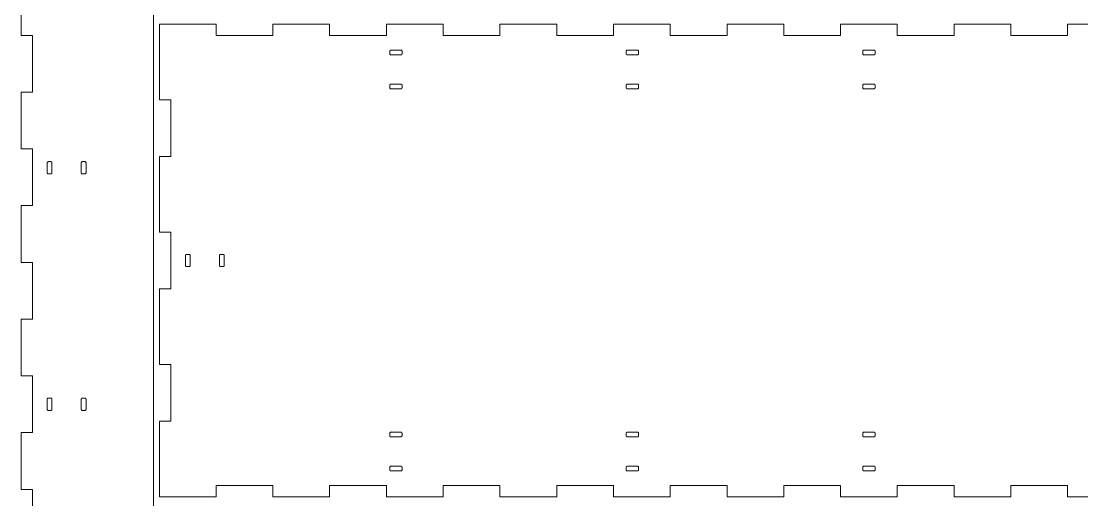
# Model space of a CAD drawing. Header units: millimetres. Extents: x 0 to 3016, y 0 to 2002.
# Drawn here: x 2016 to 2576, y 324 to 578 of the extents above; entities that cross this region are included whole.
import ezdxf

# ---------------------------------------------------------------- set-up
doc = ezdxf.new("R2010")
doc.units = ezdxf.units.MM
doc.layers.add('CORTE', color=1, linetype='Continuous', lineweight=0)

msp = doc.modelspace()

# ---------------------------------------------------------------- linework, layer by layer
at = {"layer": 'CORTE'}
for points in [[(2086, 676), (2086, 74), (2086.025151, 73.552142), (2086.100288, 73.109916), (2086.224467, 72.678884), (2086.396125, 72.264465), (2086.613103, 71.871872), (2086.872674, 71.506041), (2087.171573, 71.171573), (2087.506041, 70.872674), (2087.871872, 70.613103), (2088.264465, 70.396125), (2088.678884, 70.224467), (2089.109916, 70.100288), (2089.552142, 70.025151), (2090, 70), (2942, 70)], [(2016, 600), (2016, 570), (2022, 570), (2022, 540), (2016, 540), (2016, 510), (2022, 510), (2022, 480), (2016, 480), (2016, 450), (2022, 450), (2022, 420), (2016, 420), (2016, 390), (2022, 390), (2022, 360), (2016, 360), (2016, 330), (2022, 330), (2022, 300)], [(2599, 576), (2569, 576), (2569, 570), (2539, 570), (2539, 576), (2509, 576), (2509, 570), (2479, 570), (2479, 576), (2449, 576), (2449, 570), (2419, 570), (2419, 576), (2389, 576), (2389, 570), (2359, 570), (2359, 576), (2329, 576), (2329, 570), (2299, 570), (2299, 576), (2269, 576), (2269, 570), (2239, 570), (2239, 576), (2209, 576), (2209, 570), (2179, 570), (2179, 576), (2149, 576), (2149, 570), (2119, 570), (2119, 576), (2089, 576), (2089, 536), (2095, 536), (2095, 506), (2089, 506), (2089, 466), (2095, 466), (2095, 436), (2089, 436), (2089, 396), (2095, 396), (2095, 366), (2089, 366), (2089, 326), (2089, 326), (2119, 326), (2119, 332), (2149, 332), (2149, 326), (2179, 326), (2179, 332), (2209, 332), (2209, 326), (2239, 326), (2239, 332), (2269, 332), (2269, 326), (2299, 326), (2299, 332), (2329, 332), (2329, 326), (2359, 326), (2359, 332), (2389, 332), (2389, 326), (2419, 326), (2419, 332), (2449, 332), (2449, 326), (2479, 326), (2479, 332), (2509, 332), (2509, 326), (2539, 326), (2539, 332), (2569, 332), (2569, 326), (2599, 326)]]:
    msp.add_lwpolyline(points, dxfattribs=at)
for points in [[(2216.65, 559.75), (2216.717179, 559.753773), (2216.783513, 559.765043), (2216.848167, 559.78367), (2216.91033, 559.809419), (2216.969219, 559.841965), (2217.024094, 559.880901), (2217.074264, 559.925736), (2217.119099, 559.975906), (2217.158035, 560.030781), (2217.190581, 560.08967), (2217.21633, 560.151833), (2217.234957, 560.216487), (2217.246227, 560.282821), (2217.25, 560.35), (2217.25, 561.65), (2217.246227, 561.717179), (2217.234957, 561.783513), (2217.21633, 561.848167), (2217.190581, 561.91033), (2217.158035, 561.969219), (2217.119099, 562.024094), (2217.074264, 562.074264), (2217.024094, 562.119099), (2216.969219, 562.158035), (2216.91033, 562.190581), (2216.848167, 562.21633), (2216.783513, 562.234957), (2216.717179, 562.246227), (2216.65, 562.25), (2211.35, 562.25), (2211.282821, 562.246227), (2211.216487, 562.234957), (2211.151833, 562.21633), (2211.08967, 562.190581), (2211.030781, 562.158035), (2210.975906, 562.119099), (2210.925736, 562.074264), (2210.880901, 562.024094), (2210.841965, 561.969219), (2210.809419, 561.91033), (2210.78367, 561.848167), (2210.765043, 561.783513), (2210.753773, 561.717179), (2210.75, 561.65), (2210.75, 560.35), (2210.753773, 560.282821), (2210.765043, 560.216487), (2210.78367, 560.151833), (2210.809419, 560.08967), (2210.841965, 560.030781), (2210.880901, 559.975906), (2210.925736, 559.925736), (2210.975906, 559.880901), (2211.030781, 559.841965), (2211.08967, 559.809419), (2211.151833, 559.78367), (2211.216487, 559.765043), (2211.282821, 559.753773), (2211.35, 559.75)], [(2341.65, 559.75), (2341.717179, 559.753773), (2341.783513, 559.765043), (2341.848167, 559.78367), (2341.91033, 559.809419), (2341.969219, 559.841965), (2342.024094, 559.880901), (2342.074264, 559.925736), (2342.119099, 559.975906), (2342.158035, 560.030781), (2342.190581, 560.08967), (2342.21633, 560.151833), (2342.234957, 560.216487), (2342.246227, 560.282821), (2342.25, 560.35), (2342.25, 561.65), (2342.246227, 561.717179), (2342.234957, 561.783513), (2342.21633, 561.848167), (2342.190581, 561.91033), (2342.158035, 561.969219), (2342.119099, 562.024094), (2342.074264, 562.074264), (2342.024094, 562.119099), (2341.969219, 562.158035), (2341.91033, 562.190581), (2341.848167, 562.21633), (2341.783513, 562.234957), (2341.717179, 562.246227), (2341.65, 562.25), (2336.35, 562.25), (2336.282821, 562.246227), (2336.216487, 562.234957), (2336.151833, 562.21633), (2336.08967, 562.190581), (2336.030781, 562.158035), (2335.975906, 562.119099), (2335.925736, 562.074264), (2335.880901, 562.024094), (2335.841965, 561.969219), (2335.809419, 561.91033), (2335.78367, 561.848167), (2335.765043, 561.783513), (2335.753773, 561.717179), (2335.75, 561.65), (2335.75, 560.35), (2335.753773, 560.282821), (2335.765043, 560.216487), (2335.78367, 560.151833), (2335.809419, 560.08967), (2335.841965, 560.030781), (2335.880901, 559.975906), (2335.925736, 559.925736), (2335.975906, 559.880901), (2336.030781, 559.841965), (2336.08967, 559.809419), (2336.151833, 559.78367), (2336.216487, 559.765043), (2336.282821, 559.753773), (2336.35, 559.75)], [(2466.65, 559.75), (2466.717179, 559.753773), (2466.783513, 559.765043), (2466.848167, 559.78367), (2466.91033, 559.809419), (2466.969219, 559.841965), (2467.024094, 559.880901), (2467.074264, 559.925736), (2467.119099, 559.975906), (2467.158035, 560.030781), (2467.190581, 560.08967), (2467.21633, 560.151833), (2467.234957, 560.216487), (2467.246227, 560.282821), (2467.25, 560.35), (2467.25, 561.65), (2467.246227, 561.717179), (2467.234957, 561.783513), (2467.21633, 561.848167), (2467.190581, 561.91033), (2467.158035, 561.969219), (2467.119099, 562.024094), (2467.074264, 562.074264), (2467.024094, 562.119099), (2466.969219, 562.158035), (2466.91033, 562.190581), (2466.848167, 562.21633), (2466.783513, 562.234957), (2466.717179, 562.246227), (2466.65, 562.25), (2461.35, 562.25), (2461.282821, 562.246227), (2461.216487, 562.234957), (2461.151833, 562.21633), (2461.08967, 562.190581), (2461.030781, 562.158035), (2460.975906, 562.119099), (2460.925736, 562.074264), (2460.880901, 562.024094), (2460.841965, 561.969219), (2460.809419, 561.91033), (2460.78367, 561.848167), (2460.765043, 561.783513), (2460.753773, 561.717179), (2460.75, 561.65), (2460.75, 560.35), (2460.753773, 560.282821), (2460.765043, 560.216487), (2460.78367, 560.151833), (2460.809419, 560.08967), (2460.841965, 560.030781), (2460.880901, 559.975906), (2460.925736, 559.925736), (2460.975906, 559.880901), (2461.030781, 559.841965), (2461.08967, 559.809419), (2461.151833, 559.78367), (2461.216487, 559.765043), (2461.282821, 559.753773), (2461.35, 559.75)], [(2216.65, 541.75), (2216.717179, 541.753773), (2216.783513, 541.765043), (2216.848167, 541.78367), (2216.91033, 541.809419), (2216.969219, 541.841965), (2217.024094, 541.880901), (2217.074264, 541.925736), (2217.119099, 541.975906), (2217.158035, 542.030781), (2217.190581, 542.08967), (2217.21633, 542.151833), (2217.234957, 542.216487), (2217.246227, 542.282821), (2217.25, 542.35), (2217.25, 543.65), (2217.246227, 543.717179), (2217.234957, 543.783513), (2217.21633, 543.848167), (2217.190581, 543.91033), (2217.158035, 543.969219), (2217.119099, 544.024094), (2217.074264, 544.074264), (2217.024094, 544.119099), (2216.969219, 544.158035), (2216.91033, 544.190581), (2216.848167, 544.21633), (2216.783513, 544.234957), (2216.717179, 544.246227), (2216.65, 544.25), (2211.35, 544.25), (2211.282821, 544.246227), (2211.216487, 544.234957), (2211.151833, 544.21633), (2211.08967, 544.190581), (2211.030781, 544.158035), (2210.975906, 544.119099), (2210.925736, 544.074264), (2210.880901, 544.024094), (2210.841965, 543.969219), (2210.809419, 543.91033), (2210.78367, 543.848167), (2210.765043, 543.783513), (2210.753773, 543.717179), (2210.75, 543.65), (2210.75, 542.35), (2210.753773, 542.282821), (2210.765043, 542.216487), (2210.78367, 542.151833), (2210.809419, 542.08967), (2210.841965, 542.030781), (2210.880901, 541.975906), (2210.925736, 541.925736), (2210.975906, 541.880901), (2211.030781, 541.841965), (2211.08967, 541.809419), (2211.151833, 541.78367), (2211.216487, 541.765043), (2211.282821, 541.753773), (2211.35, 541.75)], [(2341.65, 541.75), (2341.717179, 541.753773), (2341.783513, 541.765043), (2341.848167, 541.78367), (2341.91033, 541.809419), (2341.969219, 541.841965), (2342.024094, 541.880901), (2342.074264, 541.925736), (2342.119099, 541.975906), (2342.158035, 542.030781), (2342.190581, 542.08967), (2342.21633, 542.151833), (2342.234957, 542.216487), (2342.246227, 542.282821), (2342.25, 542.35), (2342.25, 543.65), (2342.246227, 543.717179), (2342.234957, 543.783513), (2342.21633, 543.848167), (2342.190581, 543.91033), (2342.158035, 543.969219), (2342.119099, 544.024094), (2342.074264, 544.074264), (2342.024094, 544.119099), (2341.969219, 544.158035), (2341.91033, 544.190581), (2341.848167, 544.21633), (2341.783513, 544.234957), (2341.717179, 544.246227), (2341.65, 544.25), (2336.35, 544.25), (2336.282821, 544.246227), (2336.216487, 544.234957), (2336.151833, 544.21633), (2336.08967, 544.190581), (2336.030781, 544.158035), (2335.975906, 544.119099), (2335.925736, 544.074264), (2335.880901, 544.024094), (2335.841965, 543.969219), (2335.809419, 543.91033), (2335.78367, 543.848167), (2335.765043, 543.783513), (2335.753773, 543.717179), (2335.75, 543.65), (2335.75, 542.35), (2335.753773, 542.282821), (2335.765043, 542.216487), (2335.78367, 542.151833), (2335.809419, 542.08967), (2335.841965, 542.030781), (2335.880901, 541.975906), (2335.925736, 541.925736), (2335.975906, 541.880901), (2336.030781, 541.841965), (2336.08967, 541.809419), (2336.151833, 541.78367), (2336.216487, 541.765043), (2336.282821, 541.753773), (2336.35, 541.75)], [(2466.65, 541.75), (2466.717179, 541.753773), (2466.783513, 541.765043), (2466.848167, 541.78367), (2466.91033, 541.809419), (2466.969219, 541.841965), (2467.024094, 541.880901), (2467.074264, 541.925736), (2467.119099, 541.975906), (2467.158035, 542.030781), (2467.190581, 542.08967), (2467.21633, 542.151833), (2467.234957, 542.216487), (2467.246227, 542.282821), (2467.25, 542.35), (2467.25, 543.65), (2467.246227, 543.717179), (2467.234957, 543.783513), (2467.21633, 543.848167), (2467.190581, 543.91033), (2467.158035, 543.969219), (2467.119099, 544.024094), (2467.074264, 544.074264), (2467.024094, 544.119099), (2466.969219, 544.158035), (2466.91033, 544.190581), (2466.848167, 544.21633), (2466.783513, 544.234957), (2466.717179, 544.246227), (2466.65, 544.25), (2461.35, 544.25), (2461.282821, 544.246227), (2461.216487, 544.234957), (2461.151833, 544.21633), (2461.08967, 544.190581), (2461.030781, 544.158035), (2460.975906, 544.119099), (2460.925736, 544.074264), (2460.880901, 544.024094), (2460.841965, 543.969219), (2460.809419, 543.91033), (2460.78367, 543.848167), (2460.765043, 543.783513), (2460.753773, 543.717179), (2460.75, 543.65), (2460.75, 542.35), (2460.753773, 542.282821), (2460.765043, 542.216487), (2460.78367, 542.151833), (2460.809419, 542.08967), (2460.841965, 542.030781), (2460.880901, 541.975906), (2460.925736, 541.925736), (2460.975906, 541.880901), (2461.030781, 541.841965), (2461.08967, 541.809419), (2461.151833, 541.78367), (2461.216487, 541.765043), (2461.282821, 541.753773), (2461.35, 541.75)], [(2032.25, 502.65), (2032.246227, 502.717179), (2032.234957, 502.783513), (2032.21633, 502.848167), (2032.190581, 502.91033), (2032.158035, 502.969219), (2032.119099, 503.024094), (2032.074264, 503.074264), (2032.024094, 503.119099), (2031.969219, 503.158035), (2031.91033, 503.190581), (2031.848167, 503.21633), (2031.783513, 503.234957), (2031.717179, 503.246227), (2031.65, 503.25), (2030.35, 503.25), (2030.282821, 503.246227), (2030.216487, 503.234957), (2030.151833, 503.21633), (2030.08967, 503.190581), (2030.030781, 503.158035), (2029.975906, 503.119099), (2029.925736, 503.074264), (2029.880901, 503.024094), (2029.841965, 502.969219), (2029.809419, 502.91033), (2029.78367, 502.848167), (2029.765043, 502.783513), (2029.753773, 502.717179), (2029.75, 502.65), (2029.75, 497.35), (2029.753773, 497.282821), (2029.765043, 497.216487), (2029.78367, 497.151833), (2029.809419, 497.08967), (2029.841965, 497.030781), (2029.880901, 496.975906), (2029.925736, 496.925736), (2029.975906, 496.880901), (2030.030781, 496.841965), (2030.08967, 496.809419), (2030.151833, 496.78367), (2030.216487, 496.765043), (2030.282821, 496.753773), (2030.35, 496.75), (2031.65, 496.75), (2031.717179, 496.753773), (2031.783513, 496.765043), (2031.848167, 496.78367), (2031.91033, 496.809419), (2031.969219, 496.841965), (2032.024094, 496.880901), (2032.074264, 496.925736), (2032.119099, 496.975906), (2032.158035, 497.030781), (2032.190581, 497.08967), (2032.21633, 497.151833), (2032.234957, 497.216487), (2032.246227, 497.282821), (2032.25, 497.35)], [(2050.25, 502.65), (2050.246227, 502.717179), (2050.234957, 502.783513), (2050.21633, 502.848167), (2050.190581, 502.91033), (2050.158035, 502.969219), (2050.119099, 503.024094), (2050.074264, 503.074264), (2050.024094, 503.119099), (2049.969219, 503.158035), (2049.91033, 503.190581), (2049.848167, 503.21633), (2049.783513, 503.234957), (2049.717179, 503.246227), (2049.65, 503.25), (2048.35, 503.25), (2048.282821, 503.246227), (2048.216487, 503.234957), (2048.151833, 503.21633), (2048.08967, 503.190581), (2048.030781, 503.158035), (2047.975906, 503.119099), (2047.925736, 503.074264), (2047.880901, 503.024094), (2047.841965, 502.969219), (2047.809419, 502.91033), (2047.78367, 502.848167), (2047.765043, 502.783513), (2047.753773, 502.717179), (2047.75, 502.65), (2047.75, 497.35), (2047.753773, 497.282821), (2047.765043, 497.216487), (2047.78367, 497.151833), (2047.809419, 497.08967), (2047.841965, 497.030781), (2047.880901, 496.975906), (2047.925736, 496.925736), (2047.975906, 496.880901), (2048.030781, 496.841965), (2048.08967, 496.809419), (2048.151833, 496.78367), (2048.216487, 496.765043), (2048.282821, 496.753773), (2048.35, 496.75), (2049.65, 496.75), (2049.717179, 496.753773), (2049.783513, 496.765043), (2049.848167, 496.78367), (2049.91033, 496.809419), (2049.969219, 496.841965), (2050.024094, 496.880901), (2050.074264, 496.925736), (2050.119099, 496.975906), (2050.158035, 497.030781), (2050.190581, 497.08967), (2050.21633, 497.151833), (2050.234957, 497.216487), (2050.246227, 497.282821), (2050.25, 497.35)], [(2104.65, 447.75), (2104.717179, 447.753773), (2104.783513, 447.765043), (2104.848167, 447.78367), (2104.91033, 447.809419), (2104.969219, 447.841965), (2105.024094, 447.880901), (2105.074264, 447.925736), (2105.119099, 447.975906), (2105.158035, 448.030781), (2105.190581, 448.08967), (2105.21633, 448.151833), (2105.234957, 448.216487), (2105.246227, 448.282821), (2105.25, 448.35), (2105.25, 453.65), (2105.246227, 453.717179), (2105.234957, 453.783513), (2105.21633, 453.848167), (2105.190581, 453.91033), (2105.158035, 453.969219), (2105.119099, 454.024094), (2105.074264, 454.074264), (2105.024094, 454.119099), (2104.969219, 454.158035), (2104.91033, 454.190581), (2104.848167, 454.21633), (2104.783513, 454.234957), (2104.717179, 454.246227), (2104.65, 454.25), (2103.35, 454.25), (2103.282821, 454.246227), (2103.216487, 454.234957), (2103.151833, 454.21633), (2103.08967, 454.190581), (2103.030781, 454.158035), (2102.975906, 454.119099), (2102.925736, 454.074264), (2102.880901, 454.024094), (2102.841965, 453.969219), (2102.809419, 453.91033), (2102.78367, 453.848167), (2102.765043, 453.783513), (2102.753773, 453.717179), (2102.75, 453.65), (2102.75, 448.35), (2102.753773, 448.282821), (2102.765043, 448.216487), (2102.78367, 448.151833), (2102.809419, 448.08967), (2102.841965, 448.030781), (2102.880901, 447.975906), (2102.925736, 447.925736), (2102.975906, 447.880901), (2103.030781, 447.841965), (2103.08967, 447.809419), (2103.151833, 447.78367), (2103.216487, 447.765043), (2103.282821, 447.753773), (2103.35, 447.75)], [(2122.65, 447.75), (2122.717179, 447.753773), (2122.783513, 447.765043), (2122.848167, 447.78367), (2122.91033, 447.809419), (2122.969219, 447.841965), (2123.024094, 447.880901), (2123.074264, 447.925736), (2123.119099, 447.975906), (2123.158035, 448.030781), (2123.190581, 448.08967), (2123.21633, 448.151833), (2123.234957, 448.216487), (2123.246227, 448.282821), (2123.25, 448.35), (2123.25, 453.65), (2123.246227, 453.717179), (2123.234957, 453.783513), (2123.21633, 453.848167), (2123.190581, 453.91033), (2123.158035, 453.969219), (2123.119099, 454.024094), (2123.074264, 454.074264), (2123.024094, 454.119099), (2122.969219, 454.158035), (2122.91033, 454.190581), (2122.848167, 454.21633), (2122.783513, 454.234957), (2122.717179, 454.246227), (2122.65, 454.25), (2121.35, 454.25), (2121.282821, 454.246227), (2121.216487, 454.234957), (2121.151833, 454.21633), (2121.08967, 454.190581), (2121.030781, 454.158035), (2120.975906, 454.119099), (2120.925736, 454.074264), (2120.880901, 454.024094), (2120.841965, 453.969219), (2120.809419, 453.91033), (2120.78367, 453.848167), (2120.765043, 453.783513), (2120.753773, 453.717179), (2120.75, 453.65), (2120.75, 448.35), (2120.753773, 448.282821), (2120.765043, 448.216487), (2120.78367, 448.151833), (2120.809419, 448.08967), (2120.841965, 448.030781), (2120.880901, 447.975906), (2120.925736, 447.925736), (2120.975906, 447.880901), (2121.030781, 447.841965), (2121.08967, 447.809419), (2121.151833, 447.78367), (2121.216487, 447.765043), (2121.282821, 447.753773), (2121.35, 447.75)], [(2032.25, 377.65), (2032.246227, 377.717179), (2032.234957, 377.783513), (2032.21633, 377.848167), (2032.190581, 377.91033), (2032.158035, 377.969219), (2032.119099, 378.024094), (2032.074264, 378.074264), (2032.024094, 378.119099), (2031.969219, 378.158035), (2031.91033, 378.190581), (2031.848167, 378.21633), (2031.783513, 378.234957), (2031.717179, 378.246227), (2031.65, 378.25), (2030.35, 378.25), (2030.282821, 378.246227), (2030.216487, 378.234957), (2030.151833, 378.21633), (2030.08967, 378.190581), (2030.030781, 378.158035), (2029.975906, 378.119099), (2029.925736, 378.074264), (2029.880901, 378.024094), (2029.841965, 377.969219), (2029.809419, 377.91033), (2029.78367, 377.848167), (2029.765043, 377.783513), (2029.753773, 377.717179), (2029.75, 377.65), (2029.75, 372.35), (2029.753773, 372.282821), (2029.765043, 372.216487), (2029.78367, 372.151833), (2029.809419, 372.08967), (2029.841965, 372.030781), (2029.880901, 371.975906), (2029.925736, 371.925736), (2029.975906, 371.880901), (2030.030781, 371.841965), (2030.08967, 371.809419), (2030.151833, 371.78367), (2030.216487, 371.765043), (2030.282821, 371.753773), (2030.35, 371.75), (2031.65, 371.75), (2031.717179, 371.753773), (2031.783513, 371.765043), (2031.848167, 371.78367), (2031.91033, 371.809419), (2031.969219, 371.841965), (2032.024094, 371.880901), (2032.074264, 371.925736), (2032.119099, 371.975906), (2032.158035, 372.030781), (2032.190581, 372.08967), (2032.21633, 372.151833), (2032.234957, 372.216487), (2032.246227, 372.282821), (2032.25, 372.35)], [(2050.25, 377.65), (2050.246227, 377.717179), (2050.234957, 377.783513), (2050.21633, 377.848167), (2050.190581, 377.91033), (2050.158035, 377.969219), (2050.119099, 378.024094), (2050.074264, 378.074264), (2050.024094, 378.119099), (2049.969219, 378.158035), (2049.91033, 378.190581), (2049.848167, 378.21633), (2049.783513, 378.234957), (2049.717179, 378.246227), (2049.65, 378.25), (2048.35, 378.25), (2048.282821, 378.246227), (2048.216487, 378.234957), (2048.151833, 378.21633), (2048.08967, 378.190581), (2048.030781, 378.158035), (2047.975906, 378.119099), (2047.925736, 378.074264), (2047.880901, 378.024094), (2047.841965, 377.969219), (2047.809419, 377.91033), (2047.78367, 377.848167), (2047.765043, 377.783513), (2047.753773, 377.717179), (2047.75, 377.65), (2047.75, 372.35), (2047.753773, 372.282821), (2047.765043, 372.216487), (2047.78367, 372.151833), (2047.809419, 372.08967), (2047.841965, 372.030781), (2047.880901, 371.975906), (2047.925736, 371.925736), (2047.975906, 371.880901), (2048.030781, 371.841965), (2048.08967, 371.809419), (2048.151833, 371.78367), (2048.216487, 371.765043), (2048.282821, 371.753773), (2048.35, 371.75), (2049.65, 371.75), (2049.717179, 371.753773), (2049.783513, 371.765043), (2049.848167, 371.78367), (2049.91033, 371.809419), (2049.969219, 371.841965), (2050.024094, 371.880901), (2050.074264, 371.925736), (2050.119099, 371.975906), (2050.158035, 372.030781), (2050.190581, 372.08967), (2050.21633, 372.151833), (2050.234957, 372.216487), (2050.246227, 372.282821), (2050.25, 372.35)], [(2216.65, 357.75), (2216.717179, 357.753773), (2216.783513, 357.765043), (2216.848167, 357.78367), (2216.91033, 357.809419), (2216.969219, 357.841965), (2217.024094, 357.880901), (2217.074264, 357.925736), (2217.119099, 357.975906), (2217.158035, 358.030781), (2217.190581, 358.08967), (2217.21633, 358.151833), (2217.234957, 358.216487), (2217.246227, 358.282821), (2217.25, 358.35), (2217.25, 359.65), (2217.246227, 359.717179), (2217.234957, 359.783513), (2217.21633, 359.848167), (2217.190581, 359.91033), (2217.158035, 359.969219), (2217.119099, 360.024094), (2217.074264, 360.074264), (2217.024094, 360.119099), (2216.969219, 360.158035), (2216.91033, 360.190581), (2216.848167, 360.21633), (2216.783513, 360.234957), (2216.717179, 360.246227), (2216.65, 360.25), (2211.35, 360.25), (2211.282821, 360.246227), (2211.216487, 360.234957), (2211.151833, 360.21633), (2211.08967, 360.190581), (2211.030781, 360.158035), (2210.975906, 360.119099), (2210.925736, 360.074264), (2210.880901, 360.024094), (2210.841965, 359.969219), (2210.809419, 359.91033), (2210.78367, 359.848167), (2210.765043, 359.783513), (2210.753773, 359.717179), (2210.75, 359.65), (2210.75, 358.35), (2210.753773, 358.282821), (2210.765043, 358.216487), (2210.78367, 358.151833), (2210.809419, 358.08967), (2210.841965, 358.030781), (2210.880901, 357.975906), (2210.925736, 357.925736), (2210.975906, 357.880901), (2211.030781, 357.841965), (2211.08967, 357.809419), (2211.151833, 357.78367), (2211.216487, 357.765043), (2211.282821, 357.753773), (2211.35, 357.75)], [(2341.65, 357.75), (2341.717179, 357.753773), (2341.783513, 357.765043), (2341.848167, 357.78367), (2341.91033, 357.809419), (2341.969219, 357.841965), (2342.024094, 357.880901), (2342.074264, 357.925736), (2342.119099, 357.975906), (2342.158035, 358.030781), (2342.190581, 358.08967), (2342.21633, 358.151833), (2342.234957, 358.216487), (2342.246227, 358.282821), (2342.25, 358.35), (2342.25, 359.65), (2342.246227, 359.717179), (2342.234957, 359.783513), (2342.21633, 359.848167), (2342.190581, 359.91033), (2342.158035, 359.969219), (2342.119099, 360.024094), (2342.074264, 360.074264), (2342.024094, 360.119099), (2341.969219, 360.158035), (2341.91033, 360.190581), (2341.848167, 360.21633), (2341.783513, 360.234957), (2341.717179, 360.246227), (2341.65, 360.25), (2336.35, 360.25), (2336.282821, 360.246227), (2336.216487, 360.234957), (2336.151833, 360.21633), (2336.08967, 360.190581), (2336.030781, 360.158035), (2335.975906, 360.119099), (2335.925736, 360.074264), (2335.880901, 360.024094), (2335.841965, 359.969219), (2335.809419, 359.91033), (2335.78367, 359.848167), (2335.765043, 359.783513), (2335.753773, 359.717179), (2335.75, 359.65), (2335.75, 358.35), (2335.753773, 358.282821), (2335.765043, 358.216487), (2335.78367, 358.151833), (2335.809419, 358.08967), (2335.841965, 358.030781), (2335.880901, 357.975906), (2335.925736, 357.925736), (2335.975906, 357.880901), (2336.030781, 357.841965), (2336.08967, 357.809419), (2336.151833, 357.78367), (2336.216487, 357.765043), (2336.282821, 357.753773), (2336.35, 357.75)], [(2466.65, 357.75), (2466.717179, 357.753773), (2466.783513, 357.765043), (2466.848167, 357.78367), (2466.91033, 357.809419), (2466.969219, 357.841965), (2467.024094, 357.880901), (2467.074264, 357.925736), (2467.119099, 357.975906), (2467.158035, 358.030781), (2467.190581, 358.08967), (2467.21633, 358.151833), (2467.234957, 358.216487), (2467.246227, 358.282821), (2467.25, 358.35), (2467.25, 359.65), (2467.246227, 359.717179), (2467.234957, 359.783513), (2467.21633, 359.848167), (2467.190581, 359.91033), (2467.158035, 359.969219), (2467.119099, 360.024094), (2467.074264, 360.074264), (2467.024094, 360.119099), (2466.969219, 360.158035), (2466.91033, 360.190581), (2466.848167, 360.21633), (2466.783513, 360.234957), (2466.717179, 360.246227), (2466.65, 360.25), (2461.35, 360.25), (2461.282821, 360.246227), (2461.216487, 360.234957), (2461.151833, 360.21633), (2461.08967, 360.190581), (2461.030781, 360.158035), (2460.975906, 360.119099), (2460.925736, 360.074264), (2460.880901, 360.024094), (2460.841965, 359.969219), (2460.809419, 359.91033), (2460.78367, 359.848167), (2460.765043, 359.783513), (2460.753773, 359.717179), (2460.75, 359.65), (2460.75, 358.35), (2460.753773, 358.282821), (2460.765043, 358.216487), (2460.78367, 358.151833), (2460.809419, 358.08967), (2460.841965, 358.030781), (2460.880901, 357.975906), (2460.925736, 357.925736), (2460.975906, 357.880901), (2461.030781, 357.841965), (2461.08967, 357.809419), (2461.151833, 357.78367), (2461.216487, 357.765043), (2461.282821, 357.753773), (2461.35, 357.75)], [(2216.65, 339.75), (2216.717179, 339.753773), (2216.783513, 339.765043), (2216.848167, 339.78367), (2216.91033, 339.809419), (2216.969219, 339.841965), (2217.024094, 339.880901), (2217.074264, 339.925736), (2217.119099, 339.975906), (2217.158035, 340.030781), (2217.190581, 340.08967), (2217.21633, 340.151833), (2217.234957, 340.216487), (2217.246227, 340.282821), (2217.25, 340.35), (2217.25, 341.65), (2217.246227, 341.717179), (2217.234957, 341.783513), (2217.21633, 341.848167), (2217.190581, 341.91033), (2217.158035, 341.969219), (2217.119099, 342.024094), (2217.074264, 342.074264), (2217.024094, 342.119099), (2216.969219, 342.158035), (2216.91033, 342.190581), (2216.848167, 342.21633), (2216.783513, 342.234957), (2216.717179, 342.246227), (2216.65, 342.25), (2211.35, 342.25), (2211.282821, 342.246227), (2211.216487, 342.234957), (2211.151833, 342.21633), (2211.08967, 342.190581), (2211.030781, 342.158035), (2210.975906, 342.119099), (2210.925736, 342.074264), (2210.880901, 342.024094), (2210.841965, 341.969219), (2210.809419, 341.91033), (2210.78367, 341.848167), (2210.765043, 341.783513), (2210.753773, 341.717179), (2210.75, 341.65), (2210.75, 340.35), (2210.753773, 340.282821), (2210.765043, 340.216487), (2210.78367, 340.151833), (2210.809419, 340.08967), (2210.841965, 340.030781), (2210.880901, 339.975906), (2210.925736, 339.925736), (2210.975906, 339.880901), (2211.030781, 339.841965), (2211.08967, 339.809419), (2211.151833, 339.78367), (2211.216487, 339.765043), (2211.282821, 339.753773), (2211.35, 339.75)], [(2341.65, 339.75), (2341.717179, 339.753773), (2341.783513, 339.765043), (2341.848167, 339.78367), (2341.91033, 339.809419), (2341.969219, 339.841965), (2342.024094, 339.880901), (2342.074264, 339.925736), (2342.119099, 339.975906), (2342.158035, 340.030781), (2342.190581, 340.08967), (2342.21633, 340.151833), (2342.234957, 340.216487), (2342.246227, 340.282821), (2342.25, 340.35), (2342.25, 341.65), (2342.246227, 341.717179), (2342.234957, 341.783513), (2342.21633, 341.848167), (2342.190581, 341.91033), (2342.158035, 341.969219), (2342.119099, 342.024094), (2342.074264, 342.074264), (2342.024094, 342.119099), (2341.969219, 342.158035), (2341.91033, 342.190581), (2341.848167, 342.21633), (2341.783513, 342.234957), (2341.717179, 342.246227), (2341.65, 342.25), (2336.35, 342.25), (2336.282821, 342.246227), (2336.216487, 342.234957), (2336.151833, 342.21633), (2336.08967, 342.190581), (2336.030781, 342.158035), (2335.975906, 342.119099), (2335.925736, 342.074264), (2335.880901, 342.024094), (2335.841965, 341.969219), (2335.809419, 341.91033), (2335.78367, 341.848167), (2335.765043, 341.783513), (2335.753773, 341.717179), (2335.75, 341.65), (2335.75, 340.35), (2335.753773, 340.282821), (2335.765043, 340.216487), (2335.78367, 340.151833), (2335.809419, 340.08967), (2335.841965, 340.030781), (2335.880901, 339.975906), (2335.925736, 339.925736), (2335.975906, 339.880901), (2336.030781, 339.841965), (2336.08967, 339.809419), (2336.151833, 339.78367), (2336.216487, 339.765043), (2336.282821, 339.753773), (2336.35, 339.75)], [(2466.65, 339.75), (2466.717179, 339.753773), (2466.783513, 339.765043), (2466.848167, 339.78367), (2466.91033, 339.809419), (2466.969219, 339.841965), (2467.024094, 339.880901), (2467.074264, 339.925736), (2467.119099, 339.975906), (2467.158035, 340.030781), (2467.190581, 340.08967), (2467.21633, 340.151833), (2467.234957, 340.216487), (2467.246227, 340.282821), (2467.25, 340.35), (2467.25, 341.65), (2467.246227, 341.717179), (2467.234957, 341.783513), (2467.21633, 341.848167), (2467.190581, 341.91033), (2467.158035, 341.969219), (2467.119099, 342.024094), (2467.074264, 342.074264), (2467.024094, 342.119099), (2466.969219, 342.158035), (2466.91033, 342.190581), (2466.848167, 342.21633), (2466.783513, 342.234957), (2466.717179, 342.246227), (2466.65, 342.25), (2461.35, 342.25), (2461.282821, 342.246227), (2461.216487, 342.234957), (2461.151833, 342.21633), (2461.08967, 342.190581), (2461.030781, 342.158035), (2460.975906, 342.119099), (2460.925736, 342.074264), (2460.880901, 342.024094), (2460.841965, 341.969219), (2460.809419, 341.91033), (2460.78367, 341.848167), (2460.765043, 341.783513), (2460.753773, 341.717179), (2460.75, 341.65), (2460.75, 340.35), (2460.753773, 340.282821), (2460.765043, 340.216487), (2460.78367, 340.151833), (2460.809419, 340.08967), (2460.841965, 340.030781), (2460.880901, 339.975906), (2460.925736, 339.925736), (2460.975906, 339.880901), (2461.030781, 339.841965), (2461.08967, 339.809419), (2461.151833, 339.78367), (2461.216487, 339.765043), (2461.282821, 339.753773), (2461.35, 339.75)]]:
    msp.add_lwpolyline(points, close=True, dxfattribs=at)

doc.saveas('drawing.dxf')
